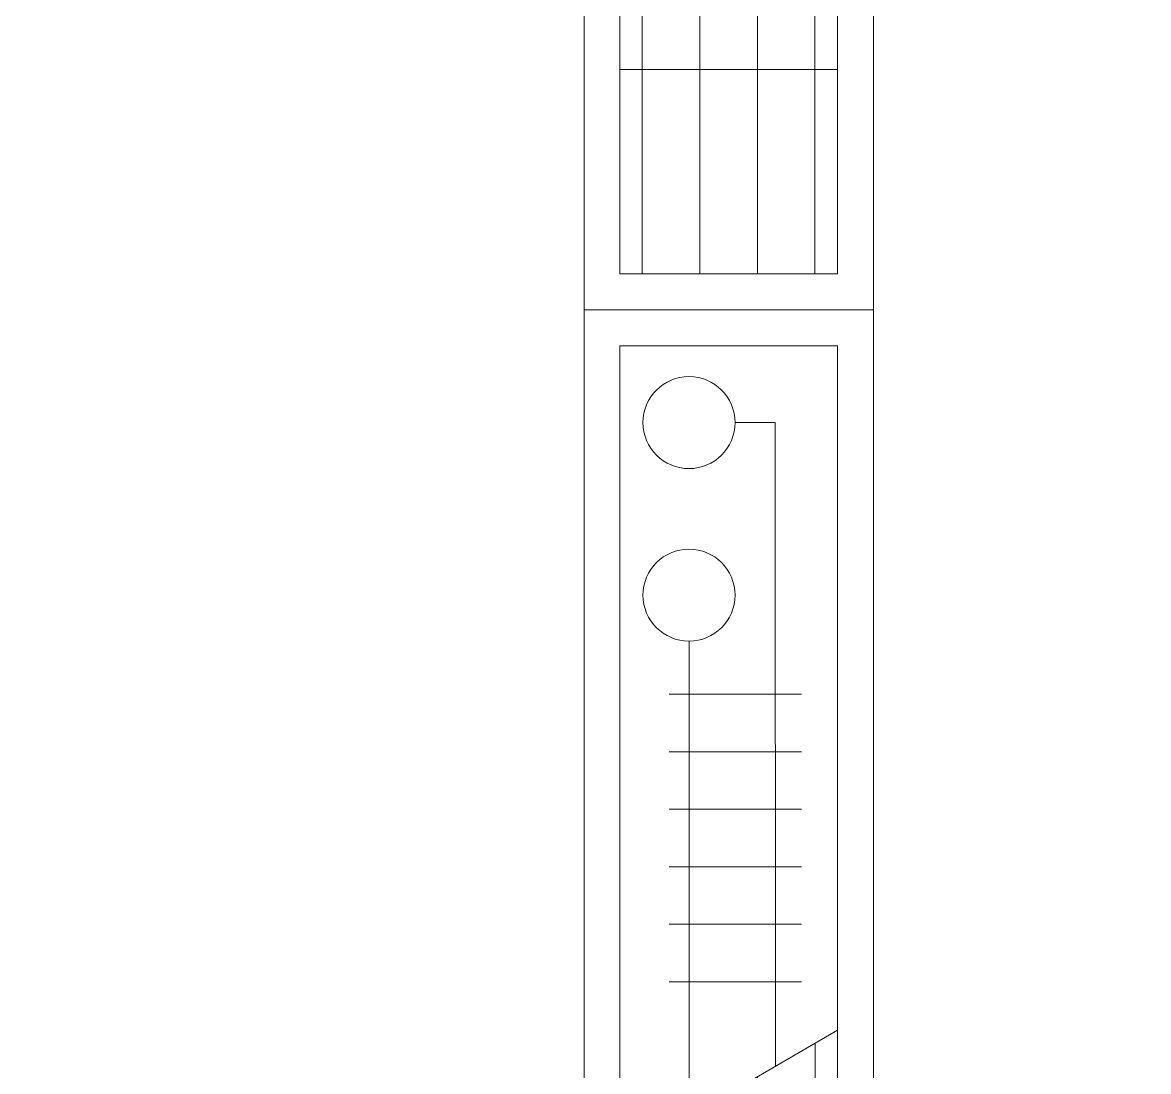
# Model space of a CAD drawing. Extents: x -1299 to 23780, y -3010 to 8106.
# Drawn here: x 10628.7 to 10706.5, y 1037.3 to 1109.9 of the extents above; entities that cross this region are included whole.
import ezdxf

# ---------------------------------------------------------------- set-up
doc = ezdxf.new("R2010")
doc.units = 0
doc.header["$LTSCALE"] = 25
doc.header["$MEASUREMENT"] = 0
for name, pattern in [('DASHDOT2', [0.5, 0.25, -0.125, 0, -0.125]), ('DOT2', [0.125, 0, -0.125]), ('HIDDEN', [0.375, 0.25, -0.125])]:
    doc.linetypes.add(name, pattern=pattern)
doc.layers.get('0').update_dxf_attribs({"color": 9, "lineweight": 9})
for name, color, linetype, lineweight in [('20', 9, 'DOT2', 9), ('24', 9, 'DASHDOT2', 9), ('32', 9, 'Continuous', 9)]:
    doc.layers.add(name, color=color, linetype=linetype, lineweight=lineweight)

# ---------------------------------------------------------------- blocks, each defined once
blk = doc.blocks.new('p-konvektor_audi')
for p, q in [((250.001, 89.476), (-0.004, 89.467)), ((250, 89.475), (0, 89.476)), ((0, 89.476), (0, 69.468)), ((250, 69.467), (250, 89.475)), ((16.607, 71.952), (16.605, 86.99)), ((191.479, 71.953), (200.194, 86.989)), ((199.293, 85.436), (2.485, 85.425)), ((203.547, 84.503), (203.546, 75.356)), ((207.524, 84.503), (207.523, 75.356)), ((211.5, 84.502), (211.5, 75.356)), ((215.477, 84.502), (215.477, 75.356)), ((219.454, 84.502), (219.453, 75.355)), ((223.431, 84.502), (223.43, 75.355)), ((242.208, 82.689), (197.704, 82.693)), ((242.208, 79.906), (242.208, 82.689)), ((196.989, 81.459), (2.485, 81.448)), ((194.684, 77.483), (2.486, 77.471)), ((227.096, 76.725), (194.247, 76.728)), ((192.379, 73.506), (2.486, 73.495)), ((0, 69.468), (250, 69.467))]:
    blk.add_line(p, q)
for points in [[(250, 89.475), (0, 89.475), (0, 69.468), (250, 69.468)], [(247.514, 86.989), (247.515, 71.952), (2.486, 71.953), (2.485, 86.99)]]:
    blk.add_lwpolyline(points, close=True)
for centre in [(230.278, 76.724), (242.208, 76.724)]:
    blk.add_circle(centre, 3.181)

msp = doc.modelspace()

# ---------------------------------------------------------------- linework, layer by layer
at = {"layer": '20', "linetype": 'HIDDEN', "lineweight": 0}
for points in [[(7129.5, 979.758, -0.152644), (10705.5, 2076.188, -0.10573)], [(9468.151, 347.655, -0.306499), (10707.5, 1186.143, -0.306499)]]:
    msp.add_lwpolyline(points, format="xyb", dxfattribs=at)
at = {"layer": '24'}
msp.add_lwpolyline([(10667.5, 195), (10667.5, 4035)], dxfattribs=at)

# ---------------------------------------------------------------- block references
at = {"layer": '32', "xscale": -1, "rotation": 270}
for p in [(10598.017, 1090.005), (10598.016, 840)]:
    msp.add_blockref('p-konvektor_audi', p, dxfattribs=at)

doc.saveas('drawing.dxf')
